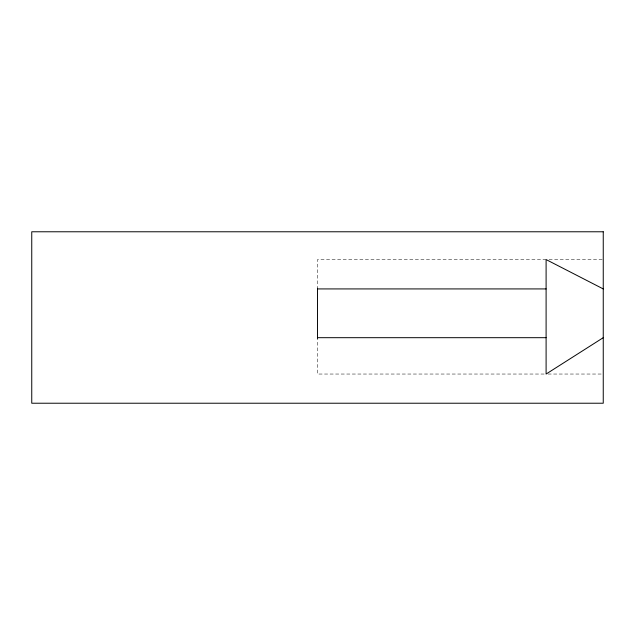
<?xml version="1.0" encoding="UTF-8"?>
<svg xmlns="http://www.w3.org/2000/svg" width="635" height="635" viewBox="0 0 635 635"><rect width="100%" height="100%" fill="white"/><g stroke="black" fill="none" stroke-linecap="round" stroke-linejoin="round"><path stroke-width="0.48" stroke-dasharray="3.17 2.38" d="M546.1 259.564L317.5 259.564L317.5 288.925M549.053 259.564L602.266 259.564M544.124 374.039L317.5 374.039L317.5 337.685M548.068 374.039L602.266 374.039"/><path stroke-width="0.95" d="M603.25 337.685L546.1 374.039L546.1 259.564L603.25 288.925M317.5 288.925L546.1 288.925M317.5 337.685L546.1 337.685M317.5 288.179L317.5 338.511M603.25 231.775L31.75 231.775L31.75 403.225L603.25 403.225L603.25 231.775"/></g></svg>
